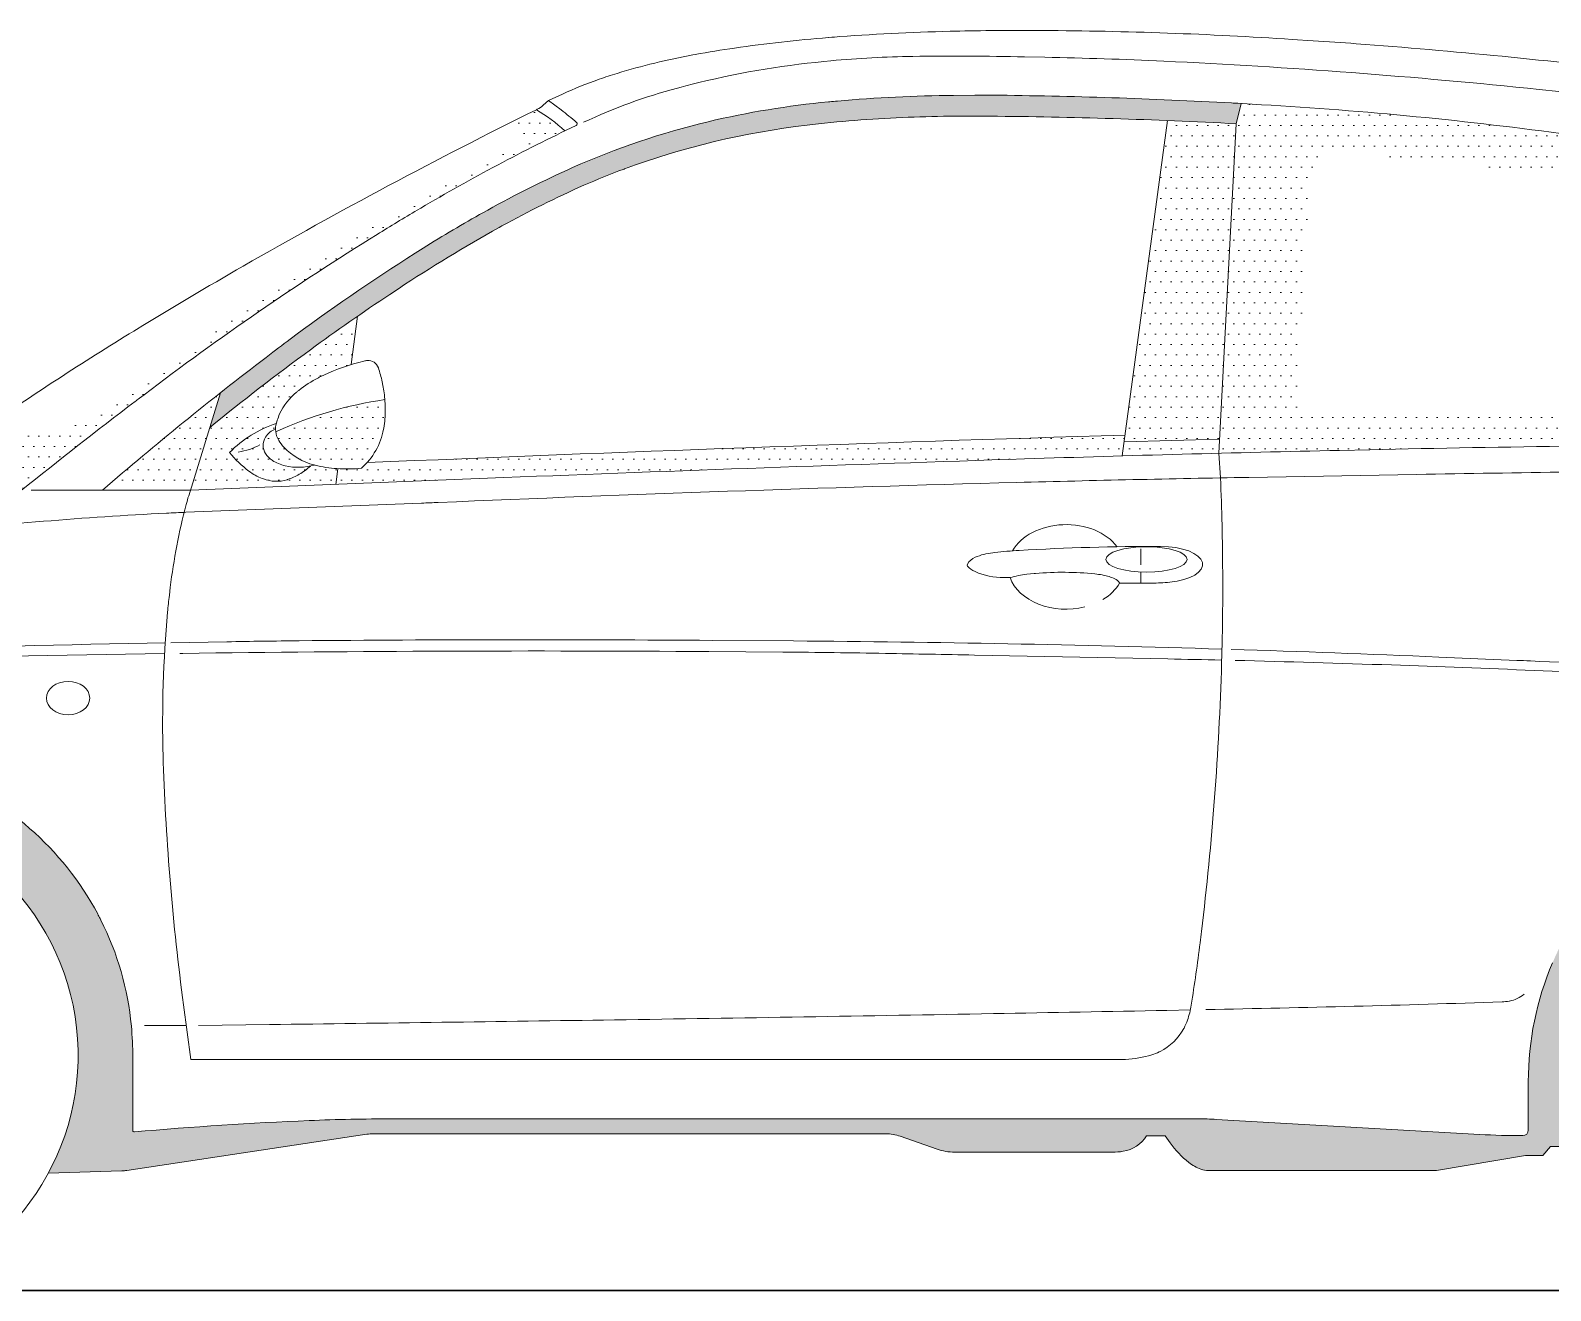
# Model space of a CAD drawing. Header units: millimetres. Extents: x 366 to 1555, y 702 to 1543.
# Drawn here: x 934.5 to 970.92, y 1404 to 1434.2 of the extents above; entities that cross this region are included whole.
import ezdxf

# ---------------------------------------------------------------- set-up
doc = ezdxf.new("R2010")
doc.units = ezdxf.units.MM
doc.layers.add('1_CARTIGLIO', color=7, linetype='Continuous', lineweight=9)
doc.layers.add('6_SEZIONE PARCH', color=251, linetype='Continuous', lineweight=30)
pattern_1 = [(0, (527.4579250633051, 1367.92114449339), (0.125, 0.25), [0, -0.25])]

msp = doc.modelspace()

# ---------------------------------------------------------------- hatches: boundary and pattern name
at = {"layer": '1_CARTIGLIO', "ltscale": 100}
h = msp.add_hatch(dxfattribs=at)
h.set_pattern_fill('DOTS', color=256, scale=4, style=0)
h.set_pattern_definition(pattern_1)
edge = h.paths.add_edge_path()
edge.add_arc((957.5095370685394, 1408.376472960759), 24.16230775699813, 113.786658549027, 118.9808712244595)
edge.add_line((945.8024738825716, 1429.513213194365), (945.7526465927313, 1429.485615219261))
edge.add_arc((951.9518971857124, 1418.293060148368), 12.79468627712212, 118.98087122442, 119.0890370591775)
edge.add_arc((963.522995940215, 1397.494534926233), 36.59529504669887, 119.0890370592172, 123.5042960421417)
edge.add_line((943.3224110578831, 1428.009318064347), (943.1130007604534, 1427.870689830639))
edge.add_arc((969.5979777759876, 1387.862772497843), 47.98007353914747, 123.504296042142, 126.2704736044367)
edge.add_arc((978.6517155633137, 1375.524280395726), 63.28394740412324, 126.2704736044363, 129.0289975328074)
edge.add_line((938.8009515828398, 1424.684982274581), (939.0572663553266, 1425.515727188946))
edge.add_arc((990.2106401156143, 1360.721203900854), 82.55300052203384, 127.33109798736089, 128.290055737357, ccw=False)
edge.add_line((940.1488442575155, 1426.362764597194), (940.3110327463819, 1426.486458289624))
edge.add_arc((967.4673733939508, 1390.878774778617), 44.78140196987291, 126.44593433330681, 127.33109798735941, ccw=False)
edge.add_arc((970.0182721231486, 1387.424621051974), 49.0753817432383, 122.1351806514648, 126.445934333309, ccw=False)
edge.add_arc((960.9284923302712, 1401.895226108469), 31.98671569276559, 119.1340437882449, 122.1351806514642, ccw=False)
edge.add_line((945.3556168402665, 1429.835081687603), (945.4612148398755, 1429.893938988967))
edge.add_arc((957.8820728279916, 1407.609231288085), 25.51246578586319, 114.02418152804819, 119.1340437882451, ccw=False)
edge.add_arc((955.0050247252457, 1414.063854321572), 18.44567271616181, 103.36002453577993, 114.0241815280477, ccw=False)
edge.add_arc((955.6098075911668, 1411.517361815237), 21.06299699865491, 95.40849961719402, 103.36002453578038, ccw=False)
edge.add_line((953.6244937413958, 1432.486586204401), (953.6523932070359, 1432.489227656202))
edge.add_arc((956.7186310402703, 1400.103099305185), 32.53095639569959, 95.07382549545832, 95.4084996171947, ccw=False)
edge.add_arc((956.9438172450409, 1397.566852210071), 35.07718068948533, 90.52783166105229, 95.07382549545719, ccw=False)
edge.add_line((956.6206767830536, 1432.642544439374), (957.127687268543, 1432.647215355106))
edge.add_arc((957.3241341110352, 1411.323643106476), 21.32447712851177, 89.41390688445802, 90.52783166105309, ccw=False)
edge.add_arc((956.2265609044207, 1304.029908820354), 128.6238251414636, 86.8552372238974, 89.4139068844571, ccw=False)
edge.add_arc((960.3581298972076, 1379.229129060028), 53.31119282126093, 86.69657848224767, 86.8552372238945, ccw=False)
edge.add_line((963.4301151247873, 1432.451738792994), (963.5141399986187, 1432.446888914861))
edge.add_line((963.5141399986114, 1432.446888914861), (963.3889277883882, 1431.961415339671))
edge.add_arc((956.3927608624599, 1300.299867971913), 131.8472957892031, 86.95830556936245, 89.52306979791922)
edge.add_arc((957.0464880170275, 1378.833250110953), 53.31119282127817, 89.52306979792172, 90.35419518659427)
edge.add_line((956.7169271352268, 1432.143424277361), (956.6624369254587, 1432.14308742156))
edge.add_arc((956.8694715298861, 1398.652914803157), 33.49081255117252, 90.35419518659229, 94.22414773172216)
edge.add_arc((956.4445361182388, 1404.406235745888), 27.72182026706391, 94.22414773172198, 96.63143914802968)
edge.add_line((953.2431589561256, 1431.942584508657), (953.1115284881034, 1431.92728114445))
edge.add_arc((955.2942419364499, 1413.152873844398), 18.9008626116883, 96.63143914802983, 110.3024871801066)
edge.add_line((948.7360893411769, 1430.879499073213), (948.7255070550545, 1430.875584044476))
edge.add_arc((954.6447786945155, 1414.87584807374), 17.05958170280889, 110.302487180106, 113.7866585490263)
h = msp.add_hatch(dxfattribs=at)
h.set_pattern_fill('DOTS', color=256, scale=4, style=0)
h.set_pattern_definition(pattern_1)
h.paths.add_polyline_path([(975.697436421493, 1430.859434080436), (975.6099559678787, 1430.882404726623, 0.004250124884850512), (975.3991136922068, 1430.935856210313, 0.01711159535721919), (972.916601474959, 1431.453481022805), (972.5823710351924, 1431.511316293287, 0.00852474287776032), (971.3969248414596, 1431.695689325494, 0.01990003915871611), (963.9991981679723, 1432.418891574294), (963.5141399986114, 1432.446888914861), (963.3889277883954, 1431.961415339671), (962.9736266225464, 1424.066336090587, -0.0009694565259357588), (965.8670275326822, 1424.135972588552), (966.589681915526, 1424.151963054388, -0.00230522572793832), (971.5086928512992, 1424.238120227816, -0.002673137461736224), (974.9287662813967, 1424.263965001997, 0.0003534746195628655), (974.7333550651329, 1424.263852827786), (975.2260478810294, 1424.264483963176, 0.0002323480718905315), (974.9287662813676, 1424.263965001997, -0.005170038011043168), (977.7866837853308, 1424.234033248164), (977.9345091671948, 1424.230956132602, -0.0004308525804380333), (977.9804368984278, 1424.22996051239, -0.01450272416908491), (980.0308625970738, 1424.124188513921, -0.02213738711773196), (980.452212605227, 1424.071324757475), (980.4679143800113, 1424.068644338691, -0.02565831752287472), (980.8051391465651, 1423.9930984983), (980.9521842775812, 1423.955482408597, 0.02173255614257718), (980.0540047667837, 1426.674861270527, 0.02220312249780701), (979.4921799048698, 1427.978674693491), (979.4504818588994, 1428.064718386073, 0.04366492433633253), (978.770969491301, 1429.202083400893, 0.03365160045888022), (978.4503901150983, 1429.588070041988), (978.3902169143348, 1429.651333476373, 0.1075465806731821), (977.4496223001424, 1430.28953803299, 0.004696303466740799), (977.3096489463878, 1430.344056929949, 0.02631644789422708)])
h.paths.add_polyline_path([(974.489214571362, 1430.134622940483), (972.8857249807279, 1430.412326379961, 0.02546298817330336), (966.1088452565982, 1431.233403883176, 0.02297635778894205), (965.8151076715094, 1431.240370103793, 0.2867752786257579), (965.2382898435408, 1430.859309192452, 0.09359781176750338), (965.1346350074837, 1430.438971060727), (964.8722427088305, 1425.683674065063, 0.05674735405994891), (964.8862872801928, 1425.442838569657, 0.2834570421510504), (965.2266132151217, 1425.06246830802), (965.2520235627835, 1425.054927540237, 0.07880411496553119), (965.5831700043436, 1425.011230706337, -0.01275876330295295), (977.8085694930869, 1425.018184646466, 0.07637965003528155), (978.2261715819131, 1425.071726087168, 0.3738545020662233), (978.5291760380587, 1425.545664872367, 0.03806528179568563), (978.4604108692965, 1425.849200916278), (978.3523930746687, 1426.199783150565, 0.06438183168207699), (977.3905524674283, 1428.311128927195, 0.05013929202554864), (976.9350409785638, 1428.902618404387, 0.1116415284839918), (975.5609961433456, 1429.834943475304, 0.05062312429685237)], flags=16)
h = msp.add_hatch(dxfattribs=at)
h.set_pattern_fill('DOTS', color=256, scale=4, style=0)
h.set_pattern_definition([(0, (527.4579250633051, 1356.477851325395), (0.125, 0.25), [0, -0.25])])
h.paths.add_polyline_path([(937.0126903073342, 1425.306339388568, 0.0003380231237529978), (937.1160171258325, 1425.384811341279), (937.2265435513636, 1425.468868941794, -0.0238457081402481), (942.8091193872333, 1429.308785151712, -0.005290588051613635), (943.7742744530933, 1429.892923546582), (943.8552469640799, 1429.940767129425, -0.02101259286042014), (947.3083947427167, 1431.789979545771, 0.05235261075955588), (946.6276315523228, 1432.298398122835, 0.001683729805482797), (945.857061659548, 1431.914339415176), (946.3671080426811, 1431.510602780751, 0.02359766544826703), (943.2885097667113, 1429.836588909617, 0.00320276608001074), (942.7035130279055, 1429.479186926897, 0.02384572287511388), (937.1051879971437, 1425.6284380414), (936.9946615716126, 1425.544380440893, -0.0003380231238034737), (936.891550616152, 1425.466072426194, 0.0008606141917694943), (936.5904321397775, 1425.236890191387), (936.5904324397216, 1425.236890420489, -0.1390569725735204), (935.0751311656004, 1424.638766563481, -0.06250958117326806), (933.4269804217856, 1424.680390899563, 0.0002395378350980376), (933.3669855355638, 1424.63886686765), (933.2156838855244, 1424.243457761555), (933.0475881646216, 1424.093674557294), (933.0859288444426, 1423.337174304685, 0.01338291647045714), (933.8508415615306, 1423.223367567149), (934.2867094314224, 1423.170396863467, -0.007890948510014751)])
h = msp.add_hatch(dxfattribs=at)
h.set_pattern_fill('DOTS', color=256, scale=4, style=0)
h.set_pattern_definition(pattern_1)
h.paths.add_polyline_path([(960.7059095235982, 1424.338634581514), (962.9912653686133, 1424.401657321501), (963.3889277883954, 1431.961415339671, 0.003119345073883892), (961.7456399568127, 1432.038457961058)])
h.paths.add_polyline_path([(962.9736266225464, 1424.066336090587), (962.9912653686133, 1424.401657321501), (960.7059095235982, 1424.338634581514), (960.6605324150096, 1424.002590054721, -0.0007750897840602411)])
h = msp.add_hatch(dxfattribs=at)
h.set_pattern_fill('DOTS', color=256, scale=4, style=0)
h.set_pattern_definition(pattern_1)
h.paths.add_polyline_path([(940.9328024224906, 1425.571278452549, 0.002428698315800166), (940.8783399278273, 1425.527372017155, 0.1145962151873608), (940.4762083743353, 1425.007929357431, 0.0348027625426444), (940.4186068476647, 1424.8553655127), (940.3990440154248, 1424.790150427858, 0.2058260070077536), (940.4451881739751, 1424.389081767682), (940.4532293104658, 1424.375054931521, 0.0608464177249342), (940.5770954203708, 1424.209408381208, 0.1410541781063769), (941.3054547394368, 1423.785659299707), (941.3243696759982, 1423.780896769409, 0.04453528808050204), (941.8485623318211, 1423.697567460964, 0.001556362446940054), (941.8689969318311, 1423.696226597927), (941.8191749531197, 1423.322909177647), (938.3381421252361, 1423.184964934704), (938.8009515828398, 1424.684982274581, -0.01203691254252312), (941.2130728380962, 1426.545903556331, -0.007237838231616684), (942.34472042163, 1427.351345786816), (942.1921874822383, 1426.191773286761, 0.03465379067407833), (941.5358313464767, 1425.939118280063), (941.476271054993, 1425.911315812633, 0.009124693514934432), (941.4063630425753, 1425.877115827876, 0.05014405746779829)])
h = msp.add_hatch(dxfattribs=at)
h.set_pattern_fill('DOTS', color=256, scale=4, style=0)
h.set_pattern_definition(pattern_1)
h.paths.add_polyline_path([(938.8009515828398, 1424.684982274581), (939.0572663553266, 1425.515727188946, 0.01108642618149903), (936.2352520794902, 1423.184436138241, -0.0006504329501833239), (938.3381421252361, 1423.184964934704)])
h = msp.add_hatch(dxfattribs=at)
h.set_pattern_fill('DOTS', color=256, scale=4, style=0)
h.set_pattern_definition(pattern_1)
h.paths.add_polyline_path([(942.9634759575365, 1424.641003909979), (942.9683174373295, 1424.667351198555, 0.04720585973424684), (943.0068879560949, 1425.10760175173, 0.01887922015411156), (942.9959169068698, 1425.352828993706, 0.07067895194812464), (940.3813939610645, 1424.580245786279, 0.0995459069236676), (940.4451881739751, 1424.389081767682), (940.4532293104658, 1424.375054931521, 0.0608464177249342), (940.5770954203708, 1424.209408381208, 0.1418446224474247), (941.3100352054116, 1423.784513545375, -2.606013935657458e-06), (941.3100212931986, 1423.784509501998), (941.3243696759982, 1423.780896769409, 0.04453528808050204), (941.8485623318211, 1423.697567460964, 0.04474725266820049), (942.4360423593553, 1423.709788082939, 0.1683707380910312)])
h = msp.add_hatch(dxfattribs=at)
h.set_pattern_fill('DOTS', color=256, scale=4, style=0)
h.set_pattern_definition(pattern_1)
h.paths.add_polyline_path([(958.3208271398562, 1423.930808473247, 0.001842096336152618), (945.8479450211835, 1423.482558817419), (941.8191749531197, 1423.322909177647), (941.8689969318311, 1423.696226597927, 0.04318788248999197), (942.4360423593553, 1423.709788082939, 0.02870939081089571), (942.5694404486658, 1423.841554674396, -0.002892128308688754), (960.7280654069418, 1424.50271209938), (960.6605324150096, 1424.002590054721, 0.0007840780344808872)])
h = msp.add_hatch(dxfattribs=at)
h.set_pattern_fill('DOTS', color=256, scale=0.16, style=0)
h.set_pattern_definition([(0, (914.0611776547248, 1403.8016946149), (0.127, 0.254), [0, -0.254])])
edge = h.paths.add_edge_path()
edge.add_line((972.0614669859006, 1407.233277344554), (971.4991148380741, 1407.233277344554))
edge.add_line((971.4991148380304, 1407.233277344554), (971.2972212844634, 1407.455920323742))
edge.add_line((971.2972212844998, 1407.455920323742), (970.9214322947319, 1407.455920323742))
edge.add_line((970.9214322947319, 1407.455920323742), (970.7374880553343, 1407.235546809021))
edge.add_line((970.7374880553343, 1407.235546809021), (970.3216823945568, 1407.235546809021))
edge.add_line((970.321682394564, 1407.235546809021), (968.1901348839838, 1406.880169213779))
edge.add_line((968.1901348839838, 1406.880169213779), (962.7245665384125, 1406.880169213779))
edge.add_arc((962.7245665384053, 1407.413281141995), 0.5331119282128112, 250.39778771795642, 270.0000000000225, ccw=False)
edge.add_arc((962.8877149896234, 1407.871399247066), 1.019413907775627, 231.6110840365614, 250.3977877179335, ccw=False)
edge.add_arc((963.676763332036, 1408.867326219202), 2.290031010009936, 215.288466276088, 231.6110840365613, ccw=False)
edge.add_line((961.8075165955761, 1407.544390595272), (961.6878883511472, 1407.713419761527))
edge.add_line((961.6878883511472, 1407.713419761527), (961.2414051706892, 1407.713419761527))
edge.add_arc((960.5566441177452, 1408.132390650813), 0.8027666570682291, 279.267508518412, 328.5396304764638, ccw=False)
edge.add_arc((960.4256534360993, 1408.935157307884), 1.616150247005926, 269.99999999999966, 279.26750851841473, ccw=False)
edge.add_line((960.4256534360993, 1407.319007060874), (956.6479919657959, 1407.319007060874))
edge.add_arc((956.6479919657959, 1408.598475688583), 1.279468627710612, 250.6494463531433, 269.9999999999996, ccw=False)
edge.add_line((956.2240438672834, 1407.39128557139), (955.3452534382322, 1407.699904343259))
edge.add_arc((954.9919633561458, 1406.693912578927), 1.066223856425517, 70.64944635314372, 90)
edge.add_line((954.9919633561458, 1407.76013643535), (942.7255118365374, 1407.76013643535))
edge.add_arc((942.7255118365374, 1406.693912578927), 1.066223856425509, 89.99999999999878, 98.5693712799739)
edge.add_line((942.5666372735814, 1407.748233301123), (936.8174169887661, 1406.881888894955))
edge.add_arc((936.6585424258174, 1407.936209617161), 1.06622385642551, 271.81796925156294, 278.56937127997435, ccw=False)
edge.add_line((936.6923675517555, 1406.870522433752), (934.9341670970043, 1406.814716797058))
edge.add_arc((929.7198580022323, 1409.635582703982), 5.928431816324453, 331.5872521322025, 563.5016458878232)
edge.add_line((924.2831977894039, 1407.271469861686), (919.5620326551525, 1407.431523997499))
edge.add_line((919.5620326551525, 1407.431523997499), (919.3751872419252, 1407.530522386156))
edge.add_line((919.3751872419616, 1407.530522386156), (919.2152559218393, 1408.041855268953))
edge.add_arc((920.0399158321179, 1425.564633388845), 17.54217252813384, 267.3055245663152, 268.1491306648011)
edge.add_arc((925.8039618835992, 1603.935207621167), 196.0058550488389, 268.1491306648002, 268.9999849702419)
edge.add_arc((922.3841157460938, 1408.015298848773), 0.0561012827552285, 268.9999849702552, 358.5946413142228)
edge.add_line((922.4402001536018, 1408.013922926835), (922.4858201576953, 1409.87345495541))
edge.add_arc((929.3841815465075, 1409.704217066588), 6.900437037870265, 162.4044802275585, 178.5946413142755, ccw=False)
edge.add_arc((929.7765420712913, 1409.579786743639), 7.312055412912317, 121.06419319457581, 162.404480227558, ccw=False)
edge.add_arc((929.3306210629034, 1410.320044019951), 6.447864241440595, 113.04388095954971, 121.0641931945695, ccw=False)
edge.add_line((926.8066948864962, 1416.253403096567), (926.8985738601132, 1416.292486479775))
edge.add_arc((929.719084868726, 1409.661902451477), 7.205548341827861, 73.3254168859379, 113.0438809595563, ccw=False)
edge.add_line((931.7866131589781, 1416.56445659292), (931.8726702679796, 1416.53867982916))
edge.add_arc((930.1755173023648, 1410.872643583412), 5.914752313227734, 69.59741598112907, 73.32541688593813, ccw=False)
edge.add_arc((929.7014253322359, 1409.598024646226), 7.274684896544269, 28.136326257174005, 69.59741598112879, ccw=False)
edge.add_arc((931.3707651035893, 1410.490729664949), 5.381640385014865, 26.795108615704407, 28.136326257182475, ccw=False)
edge.add_line((936.1745481225316, 1412.916780352849), (936.1936362085053, 1412.878984348104))
edge.add_arc((929.8777148801983, 1409.689259661778), 7.075677055969583, 5.286350432122276, 26.7951086156977, ccw=False)
edge.add_arc((928.870751665303, 1409.596088456488), 8.086941506848927, -7.958078640513122e-13, 5.286350432119377, ccw=False)
edge.add_line((936.9576931721476, 1409.596088456488), (936.9576931721476, 1407.83956052163))
edge.add_arc((936.9924699778003, 1407.839560521639), 0.03477680562667047, 180, 275.046399649468)
edge.add_arc((944.9011516121627, 1318.278331706257), 89.87496099910285, 92.36998945413859, 95.04639964947609, ccw=False)
edge.add_arc((943.1707897910619, 1360.086905513459), 48.03059464203602, 89.99999999999977, 92.36998945413808, ccw=False)
edge.add_line((943.1707897910619, 1408.117500155491), (962.484326065156, 1408.117500155491))
edge.add_arc((962.4843260651633, 1400.603412057631), 7.514088097865883, 86.71833078243822, 89.99999999999977, ccw=False)
edge.add_line((962.9144671981285, 1408.105178419506), (969.2280362134934, 1407.743166914703))
edge.add_arc((970.199731232884, 1424.689765255549), 16.97443332004631, 266.7183307824387, 270.199950158292)
edge.add_arc((970.2585120531821, 1407.846171454627), 0.1307369527049549, 270.199950158292, 360)
edge.add_line((970.3892490058879, 1407.846171454627), (970.3892490058879, 1409.008435412466))
edge.add_arc((977.6657855265457, 1409.008435412476), 7.27653652064273, 156.9576739118021, 180.0000000000001, ccw=False)
edge.add_arc((977.4378905898575, 1409.105369822533), 7.028882766338574, 113.89565790203969, 156.9576739118021, ccw=False)
edge.add_arc((977.202536079707, 1409.636586144594), 6.44786424144057, 108.78781119458739, 113.89565790203761, ccw=False)
edge.add_line((975.1259091787742, 1415.740893966991), (975.1509808178034, 1415.749423097828))
edge.add_arc((977.4312578751651, 1409.046479457635), 7.08019186900342, 71.50453871093299, 108.78781119458941, ccw=False)
edge.add_line((979.6773038390475, 1415.760970833013), (979.7351563649081, 1415.741618744383))
edge.add_arc((977.6897033993682, 1409.626794508009), 6.447864241440477, 67.65635784339901, 71.50453871093282, ccw=False)
edge.add_arc((977.428893808823, 1408.992252157264), 7.133914995688287, 19.577702998668485, 67.6563578433994, ccw=False)
edge.add_arc((978.0752825450563, 1409.222137431003), 6.447864241440597, 16.469047984861675, 19.577702998665927, ccw=False)
edge.add_line((984.2586104161692, 1411.050089759197), (984.2754835447213, 1410.993013825397))
edge.add_arc((977.7547005072356, 1409.065300984763), 6.799756482263898, 2.9307488405161735, 16.469047984864176, ccw=False)
edge.add_arc((971.005465127886, 1408.719767973686), 13.55783100597044, -0.16940612859292514, 2.9307488405154913, ccw=False)
edge.add_arc((984.5660269500459, 1408.67967341535), 0.002790089933889837, 179.8305938714869, 272.3349100920145)
edge.add_arc((983.7429623828448, 1428.86546893698), 20.20535864254899, 272.3349100919088, 273.8987826080395)
edge.add_line((985.1168074044781, 1408.706871075761), (985.1168074044781, 1408.39127408312))
edge.add_line((985.1168074044781, 1408.39127408312), (987.4773657310598, 1408.39127408312))
edge.add_line((987.4773657310525, 1408.39127408312), (987.4773657310525, 1407.540731023979))
edge.add_line((987.4773657310525, 1407.540731023979), (985.1168074044708, 1407.540731023979))
edge.add_line((985.1168074044781, 1407.540731023979), (985.1168074044781, 1407.23507792563))
edge.add_line((985.1168074044781, 1407.235077925621), (982.9020493551743, 1407.235077925621))
edge.add_arc((977.4813593059171, 1409.635582703982), 5.928431816324454, 336.1142647191394, 563.9047685194043)

# ---------------------------------------------------------------- linework, layer by layer
for p, q in [((946.7892933853964, 1432.403402692495), (946.9162514539439, 1432.515900695131)), ((963.3889277883954, 1431.961415339671), (963.5141399986114, 1432.446888914861)), ((960.6605324150096, 1424.002590054721), (961.7456399568127, 1432.038457961058)), ((942.1921874822383, 1426.191773286761), (942.34472042163, 1427.351345786816)), ((960.7059095235982, 1424.338634581514), (962.9912653686133, 1424.401657321501)), ((941.8185303579176, 1423.318079208535), (941.8689969318311, 1423.696226597927)), ((961.1093888031846, 1421.773970951141), (961.1093888031846, 1421.392595976637)), ((961.1093888031846, 1421.21987407812), (961.1093888031846, 1420.955388107419)), ((937.2409133640704, 1410.351007158612), (938.2385382087032, 1410.354009431963))]:
    msp.add_line(p, q, dxfattribs=at)
for points in [[(934.2867094314224, 1423.170396863467, -0.007890948510014751), (937.0126903073342, 1425.306339388568, 0.0003380231238036957), (937.1160171258325, 1425.384811341288), (937.2265435513636, 1425.468868941794, -0.0238457081402481), (942.8091193872333, 1429.308785151712, -0.00529058805166132), (943.7742744530933, 1429.892923546591), (943.8552469640799, 1429.940767129425, -0.02263105980110557), (947.580530101035, 1431.920229684525, 0.5380205143637318), (947.5904932810463, 1431.990708839845, 0.02166918052512398), (947.2164507059151, 1432.293615238201), (946.9162514539439, 1432.515900695131), (947.2546613786781, 1432.674228543352, -0.02583315870886796), (948.1183083250598, 1433.025153174664), (948.1305195760015, 1433.029394525653, -0.01005632710587339), (948.5587682870628, 1433.168552442718, -0.02795346446441371), (950.3758181970861, 1433.609709756453), (950.4331283923475, 1433.620273917719, -0.009744572460548663), (951.3762703379562, 1433.775186767258, -0.01559462209304805), (953.621368948292, 1434.027974175047), (953.6363472558096, 1434.02918911776, -0.002421707966227573), (953.8938068578373, 1434.048817860445, -0.01228342172360828), (956.7131278858378, 1434.180530374684), (956.7701633775378, 1434.181792106398, -0.007161450186047439), (958.7552855929189, 1434.197267651467, -0.01455754222849455), (964.7329307322016, 1433.984133668388), (965.236459100628, 1433.951482995904, -0.002422398710110522), (966.2670796140683, 1433.879637939568, -0.01175185614621402), (973.2535294444333, 1433.193151310112)], [(977.831146486782, 1431.592894215051, 0.03508350325298559), (975.8465736279995, 1432.120890656139), (975.8409445666566, 1432.121972586807, 0.01673768600447851), (973.9376265397677, 1432.422134835429, 0.004795444960842421), (971.9753379777776, 1432.645524553678), (971.8925684375663, 1432.654143892774, 1.182977387797718e-05), (970.6526555969267, 1432.783234555514, 0.01425612844531832), (961.6572126627088, 1433.46101474806, 0.006687419815210626), (958.8068086129588, 1433.556025355252), (958.3167061003714, 1433.565801919318, 0.00802362360562912), (955.6465993905531, 1433.576211249861, 0.02095625006824106), (953.6840564939721, 1433.470022903908), (953.5147228035148, 1433.453723379867, 0.03778233287797298), (950.3250746395006, 1432.901304886233, 0.003487769813931894), (950.0947137198764, 1432.841502988118), (950.0032747978494, 1432.817083298565, 0.04492555415899993), (947.7588067148408, 1431.995853798922)], [(971.3969248414596, 1431.695689325494, 0.01990003915872781), (963.9991981679432, 1432.418891574294), (963.4301151247873, 1432.451738792994, 0.000692279467793931), (963.2827238789414, 1432.460041414302, 0.01116476638073776), (957.5422638124237, 1432.647004573133, 0.004860452016668727), (957.1276872685066, 1432.647215355106), (956.6206767830536, 1432.642544439374, 0.01983824191740684), (953.8416171705412, 1432.506585463503, 0.001460292374380948), (953.6523932070068, 1432.489227656202), (953.6244937413958, 1432.486586204401, 0.03470900067779702), (950.7427990302185, 1432.010337934704, 0.04656477427802431), (947.4953824916829, 1430.911646921073, 0.02229967544942408), (945.4612148398828, 1429.893938988967), (945.3556168402665, 1429.835081687603, 0.01309567843680341), (943.9141624178537, 1428.981432163233, 0.01881142970949274), (940.8643553530655, 1426.901731257854, 0.003862274250102433), (940.3110327463455, 1426.486458289633), (940.1488442575155, 1426.362764597194, 0.01527140155041467), (936.2352520794902, 1423.184436138241)], [(946.6276315523228, 1432.298398122835, -4.521016680191586e-05), (946.648357873195, 1432.308638981764, 0.06666319804935006), (946.7892933853964, 1432.403402692495)], [(946.6276315523228, 1432.298398122835, 0.01557416384270504), (939.6031168786667, 1428.55023292937, 0.006978824663616095), (937.0431291953228, 1427.032164490398), (936.9831237640265, 1426.995439813951, 0.01417302305543967), (933.3669855355638, 1424.63886686765, 0.01417302305543967)], [(939.0572663553266, 1425.515727188946), (938.2963944335588, 1423.049655985429, 0.01050425376622537), (938.2348724691055, 1422.834298247295, 0.03424985853438348), (937.8559249289483, 1420.850862986468), (937.8333285320932, 1420.66394906588, 0.00789326557945878), (937.7911845282451, 1420.262211300138, 0.02869039291482439), (937.6825204539582, 1416.799477248756, 0.002163697549943664), (937.6827442643789, 1416.792098321717), (937.6873532197587, 1416.659133580029, 0.02436609682086539), (938.1730645917796, 1410.846781624365), (938.3471039975066, 1409.53691387033), (960.6648414767496, 1409.53691387033, 0.01404264128847395), (960.7366674501336, 1409.538931520961, 0.0610190983710324), (961.3719066230933, 1409.653248999544, 0.0396128930077283), (961.5442787758602, 1409.721921884444), (961.5693838418028, 1409.734307353716, 0.1557718849129396), (962.1334631800219, 1410.278405851328), (962.1414825751217, 1410.293283854504, 0.03978327946879805), (962.2234152748515, 1410.479325395305, 0.04457996074740782), (962.314867789968, 1410.843220603479, 0.008077316102271418), (962.5265749467744, 1412.335142255257, 0.001848800668919063), (962.5599160883812, 1412.609092831923), (962.582908869832, 1412.804022478982, 0.0226877315358673), (963.0477625040603, 1419.245207578429, 0.007369047431035478), (963.0683972945499, 1420.973542459447), (963.0677063380663, 1421.220375503241, 0.01060260042013928), (963.0135523981826, 1423.476009883985), (962.9736266225464, 1424.066336090587), (963.3889277883954, 1431.961415339671, 0.01119136227296625), (957.4902453855848, 1432.142596002883, 0.003626484529958877), (956.7169271352268, 1432.143424277361), (956.662436925466, 1432.14308742156, 0.0168874585344959), (954.4025879709316, 1432.05275029443, 0.01050417662747368), (953.2431589561256, 1431.942584508657), (953.1115284881034, 1431.92728114445, 0.05972205254181617), (948.7360893411769, 1430.879499073213), (948.7255070550545, 1430.875584044476, 0.0152037368266332), (947.7640994781777, 1430.486279887005, 0.02266790962742194), (945.8024738825716, 1429.513213194365), (945.7526465926876, 1429.485615219261, 0.0004719625237145363), (945.7315277876714, 1429.473892026259, 0.01926758541261627), (943.3224110578831, 1428.009318064347), (943.1130007604461, 1427.870689830639, 0.01207031267243948), (941.2130728380962, 1426.545903556331, 0.01203691254252355), (938.8009515828398, 1424.684982274581)], [(942.9932781076732, 1425.352440065641, 0.07003369703064441), (940.4016189445192, 1424.589455304273)], [(940.3959977141731, 1424.779583459545, 0.1197537141843689), (939.2749671244619, 1424.085097663761, 0.05792392164129462), (939.7414469058513, 1423.637109992129, 0.07093659754179234), (940.057088558091, 1423.461453429132), (940.0862163779184, 1423.450283346334, 0.1693202909358146), (940.6528528924482, 1423.432865215287), (940.6675590031464, 1423.437490662041, 0.05987957333277689), (940.945837286703, 1423.56321532107, 0.04601475699831686), (941.2122744765893, 1423.759907544641)], [(940.3774956631914, 1424.645436554916, 0.1744455089917312), (940.1350990686424, 1424.449401943017, 0.2835817473744259), (940.137965953787, 1424.057614039144, 0.1102771492051309), (940.2931762659373, 1423.900605254226), (940.3047450787799, 1423.893165638843, 0.08541832912605597), (940.6044104775301, 1423.766091468811, 0.1290835049638495), (941.3100352054116, 1423.784513545375)], [(980.8051391465651, 1423.9930984983, 0.02565831752287477), (980.4679143800113, 1424.068644338691), (980.452212605227, 1424.071324757475, 0.02213738711773191), (980.0308625970738, 1424.124188513921, 0.01450272416917231), (977.9804368984278, 1424.22996051239, 0.0004308525803219944), (977.9345091671948, 1424.230956132602), (977.7866837853308, 1424.234033248164, 0.005523522724714429), (974.7333550651038, 1424.263852827786), (975.2260478810294, 1424.264483963176, 0.002905487338201109), (971.5086928512992, 1424.238120227816, 0.002305225727941184), (966.589681915526, 1424.151963054388), (965.8670275326822, 1424.135972588552, 0.002528629114171958), (958.3208271398562, 1423.930808473247, 0.001842096336134381), (945.8479450212999, 1423.482558817428), (938.3381421252361, 1423.184964934704, 0.00117913502951906), (934.5259323172158, 1423.17997526378)], [(980.7130488151106, 1423.424476927927, 0.02622120694725494), (979.5548540064428, 1423.565233279656), (979.3859459899486, 1423.576822853453, 0.01194233620200191), (978.0631997107357, 1423.635888019577, 0.009630044108119525), (973.1648554790681, 1423.643141310818, -0.0008238494892774158), (973.0735129966288, 1423.641667734551), (971.3694166407313, 1423.61698501391, 0.000749360478845947), (967.7112464845359, 1423.558514964312), (963.693265640346, 1423.488270393205, 0.002269081898594643), (958.1361808269376, 1423.365889551747, 0.003988222400555652), (944.2764479238631, 1422.887074267579, -0.0009355916955168842), (943.8777576449738, 1422.870863084323), (938.23225268446, 1422.651891116308, 0.002754093188918185), (937.7628799110189, 1422.631095718694, 0.01649736460530843), (931.8743649676562, 1422.142554013977, 0.0001859220145899697), (931.54649268518, 1422.104303058455), (931.5182973660067, 1422.101003046861, 0.01214451455812329), (925.6219413599265, 1421.265272898696), (925.3477408851413, 1421.219590285269, 0.0006016483746373211), (925.2465180599338, 1421.202601054953, 0.00899476769580694), (922.8704623253234, 1420.756760040045)], [(961.581231341328, 1421.835461291736, 0.01441804190006968), (958.1922603719668, 1421.737716321655, 0.01374768310066435), (957.6081713399562, 1421.687853642912), (957.5591889984153, 1421.682312052577, 0.0697628337445131), (957.1374113854781, 1421.573735582529, 0.1680601312848325), (956.9541326185808, 1421.411599877161, 0.3067300372547797), (956.9580364668454, 1421.363932340906, 0.1210839988706816), (957.1341959493238, 1421.229221995151, 0.1033284958368253), (957.8233952696555, 1421.085257055234), (957.97363442182, 1421.085257055234, -0.05068298720797824), (958.3753160793221, 1421.165414672638), (958.5518877585364, 1421.182362292762, -0.001854141616393643), (958.5833848208804, 1421.185267594525, -0.04813169121075649), (960.0084205914263, 1421.173984924159, -0.01619340019520285), (960.1794278633988, 1421.15049803791), (960.2051152337172, 1421.146118385801, -0.06631526025961833), (960.4829643223584, 1421.059770313883, -0.142086792121193), (960.5949939187358, 1420.962296583581), (960.5994462511389, 1420.955388107419), (961.3636105170244, 1420.955388107419, 0.02373620512293209), (961.7978723964425, 1420.976015186958)], [(937.7353647939108, 1419.522971586153), (937.3014330362585, 1419.515161676169, 0.009956342333959053), (922.9361003964677, 1418.970338237947)], [(937.7192932816197, 1419.264006560057), (929.3208853343331, 1419.127572308713, 0.004248044002808111), (926.6041464764803, 1419.06034685439), (926.5218256932949, 1419.05760984148, 0.005774426271464433), (922.9524579282825, 1418.897650103341)], [(963.0510707289741, 1419.373529744795, 0.005859916565982766), (952.789382086843, 1419.567641898871), (950.8404064314473, 1419.581663549576, 0.004040020103050819), (940.9442103252022, 1419.572897981448, 0.002257584850627098), (939.2112712434991, 1419.549534971553), (937.8701043424317, 1419.525396630475)], [(963.0440245849841, 1419.109940922113, 0.0008660088754581548), (961.7516249656419, 1419.137903364859), (957.1227074892031, 1419.230034100552, 0.0003959859897826462), (954.987413850462, 1419.270841755339, 0.002879112124913318), (952.5318054386244, 1419.301682185947), (950.7576670937797, 1419.313747066968, 0.005112431140215636), (938.1555724393784, 1419.270591519549, 0.0001138332791622717), (938.0876107999884, 1419.269648362093, 0.0001138332791622717)], [(983.9409943186129, 1417.998523494567, 0.005782305896432947), (983.2883786834227, 1418.104981995071, 0.006790805242576598), (982.7145559677829, 1418.183831504781), (982.5010735205669, 1418.210217510546, 0.008231854697958696), (979.7007278687906, 1418.509618174336, 0.004222508801580966), (978.6238291347636, 1418.597691593028), (977.7928565465791, 1418.658592345515, 0.007283462564144941), (970.4382440373101, 1419.090000659004, 0.0003819052173209115), (970.1127916980422, 1419.104088706004), (968.2422530029962, 1419.183628448669, 0.002838478159316319), (963.273955374194, 1419.366643034269, 0.002838478159316319)], [(983.92779229997, 1417.925933978491, 0.00918527866594214), (982.9990684057211, 1418.052164001452), (982.9188522758577, 1418.061569568014, 0.006575118232804614), (982.2215842729147, 1418.134044809982, 0.009160488930537452), (975.0974631745576, 1418.648580835867), (974.7374080239333, 1418.667962871192, 0.001241201483338744), (973.9444145243997, 1418.708676325383, 0.003633422065103368), (967.1158151165528, 1418.99254899719, 0.002514363378295627), (963.364220559446, 1419.102320791886, 0.002514363378295627)], [(932.2374846464609, 1416.416341410564, -0.1829078870366084), (936.1164466102728, 1413.028555559391, -0.005852232766348948), (936.1745481225316, 1412.916780352849), (936.1936362085489, 1412.878984348104, -0.09412617136227444), (936.9232967846128, 1410.341165658261, -0.02307014669471489), (936.9576931721476, 1409.596088456488), (936.9576931721476, 1407.839560521639, 0.4402522065744234), (936.9955290311427, 1407.804918518201, -0.01167857341048319), (941.184613049767, 1408.076416071704, -0.01034139843138005), (943.1707897910619, 1408.117500155491), (962.4843260651633, 1408.117500155491, -0.01431996190491287), (962.9144671981285, 1408.105178419506), (969.2280362135298, 1407.743166914703, 0.01519259908420686), (970.2589682965718, 1407.71543529802, 0.4131917959426006), (970.3892490058879, 1407.846171454627), (970.3892490058879, 1409.008435412476, -0.1008812636276262), (970.9698005037299, 1411.856552037694, -0.1901362961100649)], [(962.664940233657, 1410.735305169279, 0.003542152790083864), (969.7632674055294, 1410.91956477098, 0.03918544116469273), (969.9290992692786, 1410.938109771792), (969.9352976144237, 1410.939299896996, 0.1189844662031085), (970.2939199831108, 1411.102278095137)], [(938.5353904202148, 1410.35505344346), (940.2341460738771, 1410.376312332461, 0.0005547185544027354), (948.4957293788411, 1410.488868272028, 0.0008553044090446104), (957.5759116484787, 1410.63818914769, 0.0002444185960510736), (961.7329325435221, 1410.715696069616), (962.2929715064183, 1410.726411762931)], [(934.9341670970116, 1406.814716797067), (936.6923675517555, 1406.870522433752, 0.02946707302536419), (936.8174169887734, 1406.881888894955), (942.5666372735814, 1407.748233301123, -0.03740837086487294), (942.7255118365374, 1407.76013643535), (954.9919633561458, 1407.76013643535, -0.08463392910417654), (955.3452534382322, 1407.699904343259), (956.2240438672834, 1407.39128557139, 0.0846339291041766), (956.6479919657959, 1407.319007060874), (960.4256534360993, 1407.319007060874, 0.04045918912062254), (960.6859250042853, 1407.340102345921, 0.2183649347026476), (961.2414051706819, 1407.713419761527), (961.6878883511472, 1407.713419761527), (961.8075165955761, 1407.544390595272, 0.07134152091426488), (962.2546628665677, 1407.072368756495, 0.08215655775307465), (962.5457139137816, 1406.911065982264, 0.08573996563378897), (962.7245665384053, 1406.880169213779), (968.1901348839838, 1406.880169213779), (970.321682394564, 1407.235546809021), (970.7374880553343, 1407.235546809021), (970.9214322947319, 1407.455920323742), (971.2972212844998, 1407.455920323742), (971.4991148380304, 1407.233277344554), (972.0614669859006, 1407.233277344554)]]:
    msp.add_lwpolyline(points, format="xyb", dxfattribs=at)
msp.add_lwpolyline([(940.8792814357676, 1425.528138681635, 0.1148080292958606), (940.4762083743353, 1425.007929357431, 0.03480276254344769), (940.4186068476647, 1424.8553655127), (940.3990440154248, 1424.790150427858, 0.2058260070076734), (940.4451881739751, 1424.389081767682), (940.4532293104658, 1424.375054931521, 0.0608465673847684), (940.5770957721925, 1424.209408013718, 0.1410540929466314), (941.3054547394368, 1423.785659299707), (941.3243696759982, 1423.780896769409, 0.04453528808050206), (941.8485623318211, 1423.697567460964, 0.04474725266820049), (942.4360423593553, 1423.709788082939, 0.1683707380908393), (942.9634759575365, 1424.641003909979), (942.9683174373295, 1424.667351198555, 0.04720594940535365), (943.0068879502742, 1425.107602591203, 0.03158899740389626), (942.9781330780916, 1425.517059318423, 0.01655196542654531), (942.9489152539409, 1425.691055883986), (942.9314733460578, 1425.777334080072, 0.03253326049310028), (942.840239275969, 1426.114163914723, 0.3433124183769761), (942.5758041845929, 1426.287348900792), (942.5742556847636, 1426.287222292936, 0.03883506655720362), (942.492612443044, 1426.274112812576, 0.05001424571807445), (941.5358313464767, 1425.939118280063), (941.476271054993, 1425.911315812633, 0.009124693514934432), (941.4063630425753, 1425.877115827876, 0.0501440574677983), (940.9328024224906, 1425.571278452549, 0.002334822767406834), (940.8804370985254, 1425.529078927808)], format="xyb", close=True, dxfattribs=at)
for centre, radius, start, end in [((944.5468105647833, 1428.802242789903), 4.068527755117407, 47.2525984252087, 59.23998932378765), ((1008.799735200033, -145.4740868057379), 1570.712588138607, 91.75381164362908, 92.41663669479085), ((939.2284022984622, 1425.694331041683), 1.621879486607477, 279.1272567163715, 298.6122362797738), ((929.7198580022323, 1409.635582703982), 5.928431816324458, 288.1366598182821, 251.8633401817179)]:
    msp.add_arc(centre, radius, start, end, dxfattribs=at)
for centre, major_axis, ratio, start_param, end_param in [((959.3165068716135, 1421.343046179478), (-1.388550164527164, 0), 0.7298236905835453, 3.638553948837305, 5.894363117541488), ((961.581231341328, 1421.400642618033), (-1.006528448658033, -1.402963762347705e-14), 0.431998394375926, 1.787729710473567, 4.71238898038469), ((959.3165068716135, 1421.343046179478), (-1.388550164527164, 0), 0.7298236905835453, 6.540393137381166, 8.180907596652967), ((959.3165068716135, 1421.343046179478), (-1.388550164527164, 0), 0.7298236905835453, 8.539889209522247, 9.032241324668476)]:
    msp.add_ellipse(centre, major_axis=major_axis, ratio=ratio, start_param=start_param, end_param=end_param, dxfattribs=at)
for centre, major_axis, ratio in [((961.2428111620775, 1421.522185957952), (0.9728527277587187, 0), 0.3137121283649383), ((935.4069442107666, 1418.198542158085), (-0.5200917922831317, 0), 0.7698220464335298)]:
    msp.add_ellipse(centre, major_axis=major_axis, ratio=ratio, dxfattribs=at)
at = {"layer": '6_SEZIONE PARCH', "ltscale": 100}
msp.add_lwpolyline([(1003.630878025115, 1404.001694614895), (903.6308780251147, 1404.001694614895)], dxfattribs=at)

doc.saveas('drawing.dxf')
